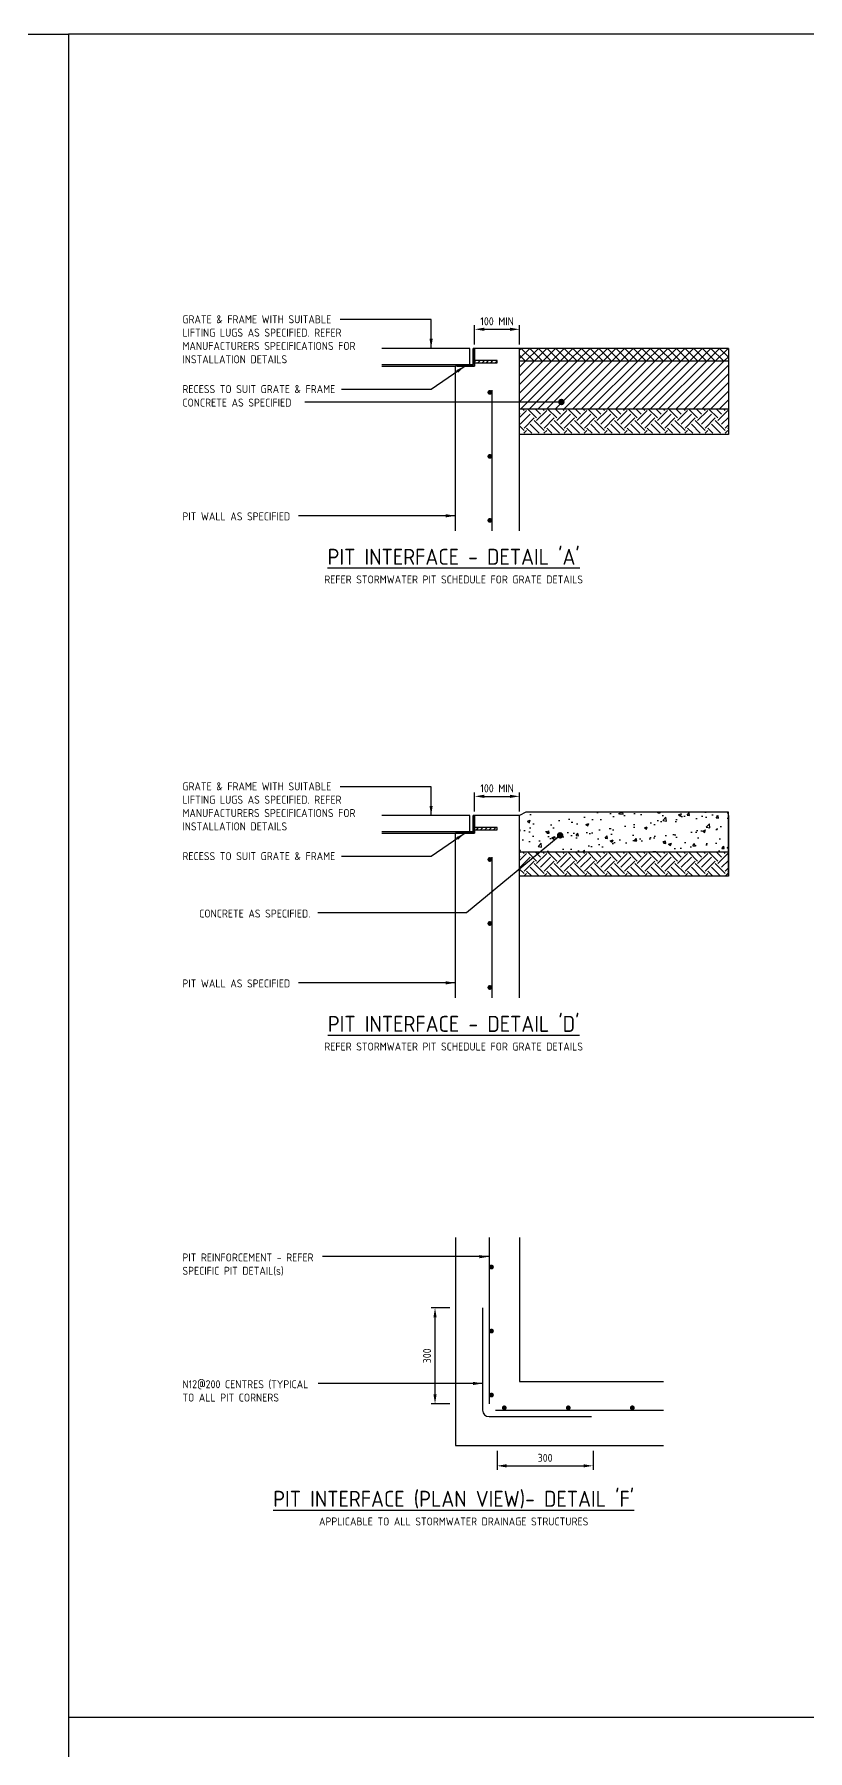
# Model space of a CAD drawing. Header units: metres. Extents: x -1749 to 8954, y -3770 to 6747.
# Drawn here: x 3530 to 5946, y 1383 to 6747 of the extents above; entities that cross this region are included whole.
import ezdxf

# ---------------------------------------------------------------- set-up
doc = ezdxf.new("R2010")
doc.units = ezdxf.units.M
doc.header["$PDMODE"] = 1
doc.linetypes.add('CENTER2', pattern=[28.575, 19.05, -3.175, 3.175, -3.175])
doc.linetypes.add('DAS18', pattern=[3, 2, -1])
doc.layers.get('DEFPOINTS').update_dxf_attribs({"color": 40})
for name, color, linetype in [('_NRP-CONCRETE', 7, 'Continuous'), ('_NRP-DIMENSIONS', 1, 'Continuous'), ('_NRP-GEN THIN', 7, 'Continuous'), ('_NRP-GROUND LINE', 7, 'Continuous'), ('_NRP-HATCH', 250, 'Continuous'), ('_NRP-HATCH JOINT', 7, 'CENTER2'), ('_NRP-REINFT BARS TIES S', 7, 'Continuous'), ('_NRP-STEEL S', 7, 'Continuous'), ('_NRP-STEEL S H', 7, 'DAS18'), ('_NRP-SUBBASE EARTHWORKS', 251, 'Continuous'), ('_NRP-TEXT 2.5', 7, 'Continuous'), ('_NRP-TEXT 5.0', 4, 'Continuous')]:
    doc.layers.add(name, color=color, linetype=linetype)
doc.layers.add('_NRP-SETOUT', color=40, linetype='Continuous', plot=False)
doc.layers.add('VPORTS', color=47, linetype='Continuous', plot=False)
doc.styles.add('ISOCP', font='isocp.shx')
doc.dimstyles.new('DETAILS', dxfattribs={"dimtxt": 2.5, "dimasz": 3, "dimexe": 1.25, "dimexo": 1.25, "dimgap": 1.25, "dimtad": 1, "dimdec": 0, "dimzin": 1, "dimdsep": 46, "dimtxsty": 'ISOCP', "dimcen": 1.5, "dimclrd": 1, "dimclre": 1, "dimclrt": 7, "dimaunit": 1, "dimazin": 0, "dimtfac": 1, "dimtdec": 0, "dimtmove": 0, "dimatfit": 3, "dimfxl": 1, "dimarcsym": 0})

# ---------------------------------------------------------------- blocks, each defined once
blk = doc.blocks.new('*D9')
at = {"layer": '_NRP-DIMENSIONS', "color": 1, "lineweight": -2, "transparency": 16777216}
for p, q in [((4905.5, 5777.7), (4905.5, 5837.4)), ((4935.5, 5824.9), (5015.5, 5824.9)), ((5045.5, 5777.7), (5045.5, 5837.4))]:
    blk.add_line(p, q, dxfattribs=at)
at = {"layer": '_NRP-DIMENSIONS', "color": 1, "transparency": 16777216}
for points in [[(4935.5, 5829.9), (4935.5, 5819.9), (4905.5, 5824.9)], [(5015.5, 5829.9), (5015.5, 5819.9), (5045.5, 5824.9)]]:
    blk.add_solid(points, dxfattribs=at)
at = {"layer": 'DEFPOINTS', "color": 0, "transparency": 16777216}
for p in [(5045.5, 5824.9), (4905.5, 5765.2), (5045.5, 5765.2)]:
    blk.add_point(p, dxfattribs=at)
at = {"layer": '_NRP-DIMENSIONS', "color": 7, "transparency": 16777216, "insert": (4975.5, 5849.9), "char_height": 25, "attachment_point": 5, "style": 'ISOCP'}
blk.add_mtext('100 MIN', dxfattribs=at)
blk = doc.blocks.new('*D10')
at = {"layer": '_NRP-DIMENSIONS', "color": 1, "lineweight": -2, "transparency": 16777216}
for p, q in [((4905.5, 4318.1), (4905.5, 4377.9)), ((4935.5, 4365.4), (5015.5, 4365.4)), ((5045.5, 4318.1), (5045.5, 4377.9))]:
    blk.add_line(p, q, dxfattribs=at)
at = {"layer": '_NRP-DIMENSIONS', "color": 1, "transparency": 16777216}
for points in [[(4935.5, 4370.4), (4935.5, 4360.4), (4905.5, 4365.4)], [(5015.5, 4370.4), (5015.5, 4360.4), (5045.5, 4365.4)]]:
    blk.add_solid(points, dxfattribs=at)
at = {"layer": 'DEFPOINTS', "color": 0, "transparency": 16777216}
for p in [(5045.5, 4365.4), (4905.5, 4305.6), (5045.5, 4305.6)]:
    blk.add_point(p, dxfattribs=at)
at = {"layer": '_NRP-DIMENSIONS', "color": 7, "transparency": 16777216, "insert": (4975.5, 4390.4), "char_height": 25, "attachment_point": 5, "style": 'ISOCP'}
blk.add_mtext('100 MIN', dxfattribs=at)
blk = doc.blocks.new('*D7')
at = {"layer": '_NRP-DIMENSIONS', "color": 1, "lineweight": -2, "transparency": 16777216}
for p, q in [((4828.4, 2767), (4769.3, 2767)), ((4781.8, 2497), (4781.8, 2737)), ((4828.4, 2467), (4769.3, 2467))]:
    blk.add_line(p, q, dxfattribs=at)
at = {"layer": '_NRP-DIMENSIONS', "color": 1, "transparency": 16777216}
for points in [[(4776.8, 2737), (4786.8, 2737), (4781.8, 2767)], [(4776.8, 2497), (4786.8, 2497), (4781.8, 2467)]]:
    blk.add_solid(points, dxfattribs=at)
at = {"layer": 'DEFPOINTS', "color": 0, "transparency": 16777216}
for p in [(4781.8, 2767), (4840.9, 2767), (4840.9, 2467)]:
    blk.add_point(p, dxfattribs=at)
at = {"layer": '_NRP-DIMENSIONS', "color": 7, "transparency": 16777216, "insert": (4756.8, 2617), "char_height": 25, "attachment_point": 5, "rotation": 90, "style": 'ISOCP'}
blk.add_mtext('300', dxfattribs=at)
blk = doc.blocks.new('*D8')
at = {"layer": '_NRP-DIMENSIONS', "color": 1, "lineweight": -2, "transparency": 16777216}
for p, q in [((4975.5, 2319.9), (4975.5, 2260.8)), ((5275.5, 2319.9), (5275.5, 2260.8)), ((5005.5, 2273.3), (5245.5, 2273.3))]:
    blk.add_line(p, q, dxfattribs=at)
at = {"layer": '_NRP-DIMENSIONS', "color": 1, "transparency": 16777216}
for points in [[(5005.5, 2278.3), (5005.5, 2268.3), (4975.5, 2273.3)], [(5245.5, 2278.3), (5245.5, 2268.3), (5275.5, 2273.3)]]:
    blk.add_solid(points, dxfattribs=at)
at = {"layer": 'DEFPOINTS', "color": 0, "transparency": 16777216}
for p in [(4975.5, 2332.4), (5275.5, 2332.4), (5275.5, 2273.3)]:
    blk.add_point(p, dxfattribs=at)
at = {"layer": '_NRP-DIMENSIONS', "color": 7, "transparency": 16777216, "insert": (5125.5, 2298.3), "char_height": 25, "attachment_point": 5, "style": 'ISOCP'}
blk.add_mtext('300', dxfattribs=at)

msp = doc.modelspace()

# ---------------------------------------------------------------- hatches: boundary and pattern name
at = {"layer": '_NRP-HATCH'}
h = msp.add_hatch(dxfattribs=at)
h.set_pattern_fill('ANSI37', color=256, scale=6, style=0)
h.set_pattern_definition([(45, (847.961, 2047.53), (-13.470384, 13.470384), []), (135, (847.961, 2047.53), (-13.470384, -13.470384), [])])
h.paths.add_polyline_path([(5698.172, 5725.191), (5698.172, 5765.191), (5045.504, 5765.191), (5045.504, 5725.191)])
h = msp.add_hatch(dxfattribs=at)
h.set_pattern_fill('ANSI31', color=256, scale=6, style=0)
h.set_pattern_definition([(45, (847.961, 2047.53), (-13.470384, 13.470384), [])])
h.paths.add_polyline_path([(5698.172, 5575.191), (5698.172, 5725.191), (5045.504, 5725.191), (5045.504, 5575.191)])
h = msp.add_hatch(dxfattribs=at)
h.set_pattern_fill('AR-CONC', color=256, scale=0.5, style=0)
h.paths.add_polyline_path([(5698.172, 4190.615), (5698.172, 4315.615), (5065.504, 4315.615), (5045.504, 4305.615), (5045.504, 4190.615)])
at = {"layer": '_NRP-HATCH JOINT'}
h = msp.add_hatch(dxfattribs=at)
h.set_pattern_fill('ANSI31', color=256, scale=3)
h.set_pattern_definition([(45, (-55063.459, 1710.827), (-6.7351921, 6.7351921), [])])
h.paths.add_polyline_path([(4905.504, 5765.191), (4900.504, 5765.191), (4900.504, 5715.191), (4850.504, 5715.191), (4850.504, 5710.191), (4905.504, 5710.191)])
h.paths.add_polyline_path([(4975.504, 5727.191), (4905.504, 5727.191), (4905.504, 5720.191), (4975.504, 5720.191)])
h = msp.add_hatch(dxfattribs=at)
h.set_pattern_fill('ANSI31', color=256, scale=3)
h.set_pattern_definition([(45, (-55063.459, 5051.251), (-6.7351921, 6.7351921), [])])
h.paths.add_polyline_path([(4905.504, 4305.615), (4900.504, 4305.615), (4900.504, 4255.615), (4850.504, 4255.615), (4850.504, 4250.615), (4905.504, 4250.615)])
h.paths.add_polyline_path([(4975.504, 4267.615), (4905.504, 4267.615), (4905.504, 4260.615), (4975.504, 4260.615)])
at = {"layer": '_NRP-SUBBASE EARTHWORKS'}
h = msp.add_hatch(dxfattribs=at)
h.set_pattern_fill('EARTH', color=256, scale=7, angle=45, style=0)
h.set_pattern_definition([(45, (847.96, 2247.53), (7e-15, 62.8618), [44.45, -44.45]), (45, (836.175, 2259.317), (7e-15, 62.8618), [44.45, -44.45]), (45, (824.39, 2271.104), (7e-15, 62.8618), [44.45, -44.45]), (135, (824.39, 2278.96), (-62.8618, 7e-15), [44.45, -44.45]), (135, (836.175, 2290.75), (-62.8618, 7e-15), [44.45, -44.45]), (135, (847.96, 2302.535), (-62.8618, 7e-15), [44.45, -44.45])])
h.paths.add_polyline_path([(5698.172, 5500.191), (5698.172, 5575.191), (5045.504, 5575.191), (5045.504, 5500.191)])
h = msp.add_hatch(dxfattribs=at)
h.set_pattern_fill('EARTH', color=256, scale=7, angle=45, style=0)
h.set_pattern_definition([(45, (847.96, 862.954), (7e-15, 62.8618), [44.45, -44.45]), (45, (836.175, 874.74), (7e-15, 62.8618), [44.45, -44.45]), (45, (824.39, 886.528), (7e-15, 62.8618), [44.45, -44.45]), (135, (824.39, 894.385), (-62.8618, 7e-15), [44.45, -44.45]), (135, (836.175, 906.17), (-62.8618, 7e-15), [44.45, -44.45]), (135, (847.96, 917.96), (-62.8618, 7e-15), [44.45, -44.45])])
h.paths.add_polyline_path([(5698.172, 4115.615), (5698.172, 4190.615), (5045.504, 4190.615), (5045.504, 4115.615)])

# ---------------------------------------------------------------- linework, layer by layer
at = {"layer": '_NRP-CONCRETE'}
for p, q in [((5045.504, 5765.191), (4905.504, 5765.191)), ((4905.504, 5710.191), (4905.504, 5765.191)), ((5045.504, 5195.378), (5045.504, 5765.191)), ((4845.504, 5195.378), (4845.504, 5710.191)), ((4905.504, 5710.191), (4845.504, 5710.191)), ((4850.504, 5710.191), (4905.504, 5710.191)), ((5045.504, 4305.615), (4905.504, 4305.615)), ((4905.504, 4250.615), (4905.504, 4305.615)), ((5045.504, 3735.802), (5045.504, 4305.615)), ((4845.504, 3735.802), (4845.504, 4250.615)), ((4845.504, 4250.615), (4905.504, 4250.615)), ((4845.504, 2987.027), (4845.504, 2337.027)), ((5045.504, 2987.027), (5045.504, 2537.027)), ((5045.504, 2537.027), (5495.504, 2537.027)), ((4845.504, 2337.027), (5495.504, 2337.027))]:
    msp.add_line(p, q, dxfattribs=at)
at = {"layer": '_NRP-GEN THIN'}
for p, q in [((5698.172, 5765.191), (5045.504, 5765.191)), ((5698.172, 5725.191), (5045.504, 5725.191)), ((5698.172, 5575.191), (5045.504, 5575.191)), ((5698.172, 4190.615), (5045.504, 4190.615))]:
    msp.add_line(p, q, dxfattribs=at)
at = {"layer": '_NRP-GROUND LINE'}
for p, q in [((5065.504, 4315.615), (5045.504, 4305.615)), ((5698.172, 4315.615), (5065.504, 4315.615))]:
    msp.add_line(p, q, dxfattribs=at)
at = {"layer": '_NRP-REINFT BARS TIES S'}
for p, q in [((4960.504, 5195.378), (4960.504, 5635.191)), ((4960.504, 3735.802), (4960.504, 4175.615)), ((4950.504, 2987.027), (4950.504, 2467.027)), ((4970.504, 2447.027), (5495.504, 2447.027))]:
    msp.add_line(p, q, dxfattribs=at)
at = {"layer": '_NRP-REINFT BARS TIES S', "color": 5}
for p, q in [((4930.504, 2767.027), (4930.504, 2447.027)), ((4950.504, 2427.027), (5270.504, 2427.027))]:
    msp.add_line(p, q, dxfattribs=at)
at = {"layer": '_NRP-REINFT BARS TIES S', "const_width": 7.5}
for points in [[(4956.754, 5627.691, -1), (4949.254, 5627.691, -1)], [(4956.754, 5427.691, -1), (4949.254, 5427.691, -1)], [(4956.754, 5227.691, -1), (4949.254, 5227.691, -1)], [(4956.754, 4168.115, -1), (4949.254, 4168.115, -1)], [(4956.754, 3968.115, -1), (4949.254, 3968.115, -1)], [(4956.754, 3768.115, -1), (4949.254, 3768.115, -1)], [(4958.004, 2890.777, -1), (4958.004, 2898.277, -1)], [(4958.004, 2690.777, -1), (4958.004, 2698.277, -1)], [(4958.004, 2490.777, -1), (4958.004, 2498.277, -1)], [(4998.004, 2450.777, -1), (4998.004, 2458.277, -1)], [(5198.004, 2450.777, -1), (5198.004, 2458.277, -1)], [(5398.004, 2450.777, -1), (5398.004, 2458.277, -1)]]:
    msp.add_lwpolyline(points, format="xyb", close=True, dxfattribs=at)
at = {"layer": '_NRP-REINFT BARS TIES S', "color": 5}
msp.add_arc((4950.504, 2447.027), 20, 180, 270, dxfattribs=at)
at = {"layer": '_NRP-SETOUT'}
for p, q in [((5698.172, 5765.191), (5698.172, 5496.095)), ((5698.172, 5496.095), (5045.504, 5496.095)), ((5698.172, 4115.615), (5698.172, 4315.615)), ((5698.172, 4305.615), (5698.172, 4115.615)), ((5698.172, 4115.615), (5045.504, 4115.615))]:
    msp.add_line(p, q, dxfattribs=at)
at = {"layer": '_NRP-STEEL S'}
for p, q in [((4905.504, 5765.191), (4900.504, 5765.191)), ((4900.504, 5715.191), (4900.504, 5765.191)), ((4905.504, 5765.191), (4905.504, 5710.191)), ((4850.504, 5715.191), (4900.504, 5715.191)), ((4850.504, 5710.191), (4850.504, 5715.191)), ((4975.504, 5727.191), (4905.504, 5727.191)), ((4905.504, 5720.191), (4975.504, 5720.191)), ((4975.504, 5720.191), (4975.504, 5727.191)), ((4905.504, 4305.615), (4900.504, 4305.615)), ((4900.504, 4255.615), (4900.504, 4305.615)), ((4905.504, 4305.615), (4905.504, 4250.615)), ((4905.504, 4250.615), (4845.504, 4250.615)), ((4850.504, 4255.615), (4900.504, 4255.615)), ((4850.504, 4250.615), (4850.504, 4255.615)), ((4975.504, 4267.615), (4905.504, 4267.615)), ((4905.504, 4260.615), (4975.504, 4260.615)), ((4975.504, 4260.615), (4975.504, 4267.615))]:
    msp.add_line(p, q, dxfattribs=at)
for points in [[(4615.725, 5715.191), (4890.504, 5715.191), (4890.504, 5765.191), (4615.725, 5765.191)], [(4615.725, 4255.615), (4890.504, 4255.615), (4890.504, 4305.615), (4615.725, 4305.615)]]:
    msp.add_lwpolyline(points, dxfattribs=at)
at = {"layer": '_NRP-STEEL S H'}
for p, q in [((4615.725, 5710.191), (4845.504, 5710.191)), ((4615.725, 4250.615), (4850.504, 4250.615))]:
    msp.add_line(p, q, dxfattribs=at)
at = {"layer": 'VPORTS'}
for points in [[(-1748.85, 6746.661), (3637.456, 6746.661), (3637.456, -3769.941), (-1748.85, -3769.941)], [(3637.456, 1488.36), (8954.303, 1488.36), (8954.303, 6746.661), (3637.456, 6746.661)]]:
    msp.add_lwpolyline(points, close=True, dxfattribs=at)

# ---------------------------------------------------------------- texts
at = {"layer": '_NRP-TEXT 2.5', "char_height": 25, "attachment_point": 1, "style": 'ISOCP'}
for s, insert, width in [('GRATE & FRAME WITH SUITABLE LIFTING LUGS AS SPECIFIED. REFER MANUFACTURERS SPECIFICATIONS FOR INSTALLATION DETAILS', (3992.836, 5868.648), 541.52154), ('RECESS TO SUIT GRATE & FRAME', (3992.836, 5650.527), 677.45396), ('CONCRETE AS SPECIFIED', (3992.836, 5608.29), 677.45396), ('PIT WALL AS SPECIFIED', (3992.836, 5252.806), 677.45396), ('GRATE & FRAME WITH SUITABLE LIFTING LUGS AS SPECIFIED. REFER MANUFACTURERS SPECIFICATIONS FOR INSTALLATION DETAILS', (3992.836, 4409.072), 541.52154), ('RECESS TO SUIT GRATE & FRAME', (3992.836, 4190.95), 677.45396), ('CONCRETE AS SPECIFIED. ', (4045.314, 4011.639), 361.5), ('PIT WALL AS SPECIFIED', (3992.836, 3793.23), 677.45396), ('PIT REINFORCEMENT - REFER SPECIFIC PIT DETAIL(s)', (3992.836, 2936.982), 508.17553), ('N12@200 CENTRES (TYPICAL TO ALL PIT CORNERS', (3992.836, 2540.782), 430.02732)]:
    msp.add_mtext(s, dxfattribs=dict(at, insert=insert, width=width))
at = {"layer": '_NRP-TEXT 5.0', "char_height": 50, "attachment_point": 2, "style": 'ISOCP'}
for s, insert, width in [("{\\LPIT INTERFACE - DETAIL 'A'\\H0.5x;\\l\\C7;\\PREFER STORMWATER PIT SCHEDULE FOR GRATE DETAILS}", (4839.894, 5138.97), 840.24016), ("{\\LPIT INTERFACE - DETAIL 'D'\\P\\H0.5x;\\l\\C7;REFER STORMWATER PIT SCHEDULE FOR GRATE DETAILS}", (4839.894, 3679.394), 840.24016), ("{\\LPIT INTERFACE (PLAN VIEW)- DETAIL 'F'\\P\\H0.5x;\\l\\C7;APPLICABLE TO ALL STORMWATER DRAINAGE STRUCTURES}", (4839.894, 2195.223), 1185.9)]:
    msp.add_mtext(s, dxfattribs=dict(at, insert=insert, width=width))

# ---------------------------------------------------------------- dimensions: what is measured, and where the dimension line sits
at = {"layer": '_NRP-DIMENSIONS'}
for base, p1, p2, picture, middle in [((5045.504, 5824.942), (4905.504, 5765.191), (5045.504, 5765.191), '*D9', (4975.504, 5849.942)), ((5045.504, 4365.366), (4905.504, 4305.615), (5045.504, 4305.615), '*D10', (4975.504, 4390.366))]:
    dim = msp.add_linear_dim(base=base, p1=p1, p2=p2, text='100 MIN', dimstyle='DETAILS', override={"dimscale": 10, "dimtix": 0, "dimtofl": 1, "dimtmove": 0, "dimatfit": 3}, dxfattribs=at)
    dim.commit()
    dim.dimension.update_dxf_attribs({"geometry": picture, "text_midpoint": middle})
dim = msp.add_linear_dim(base=(4781.784, 2767.027), p1=(4840.87, 2467.027), p2=(4840.87, 2767.027), angle=90, dimstyle='DETAILS', override={"dimscale": 10}, dxfattribs=at)
dim.commit()
dim.dimension.update_dxf_attribs({"geometry": '*D7', "text_midpoint": (4756.784, 2617.027)})
dim = msp.add_linear_dim(base=(5275.504, 2273.307), p1=(4975.504, 2332.393), p2=(5275.504, 2332.393), dimstyle='DETAILS', override={"dimscale": 10}, dxfattribs=at)
dim.commit()
dim.dimension.update_dxf_attribs({"geometry": '*D8', "text_midpoint": (5125.504, 2298.307)})

# ---------------------------------------------------------------- leaders
for points, override in [([(4769.555, 5765.191), (4769.555, 5854.999), (4485.472, 5854.999)], {"dimscale": 10}), ([(4875.504, 5710.191), (4769.555, 5636.877), (4489.862, 5636.877)], {"dimscale": 10}), ([(5176.326, 5597.705), (4374.976, 5597.705)], {"dimscale": 10, "dimtxt": 25, "dimasz": 2, "dimldrblk": 'Dot'}), ([(4845.504, 5242.221), (4355.819, 5242.221)], {"dimscale": 10}), ([(4769.555, 4305.615), (4769.555, 4395.423), (4485.472, 4395.423)], {"dimscale": 10}), ([(5172.516, 4243.535), (4879.574, 4001.055), (4415.644, 4001.055)], {"dimscale": 10, "dimtxt": 25, "dimasz": 2, "dimldrblk": 'Dot'}), ([(4875.504, 4250.615), (4769.555, 4177.301), (4489.862, 4177.301)], {"dimscale": 10}), ([(4845.504, 3782.645), (4355.819, 3782.645)], {"dimscale": 10}), ([(4950.504, 2926.97), (4430.059, 2926.97)], {"dimscale": 10}), ([(4930.504, 2530.77), (4416.339, 2530.77)], {"dimscale": 10})]:
    msp.add_leader(points, dimstyle='DETAILS', override=override, dxfattribs=at)

doc.saveas('drawing.dxf')
